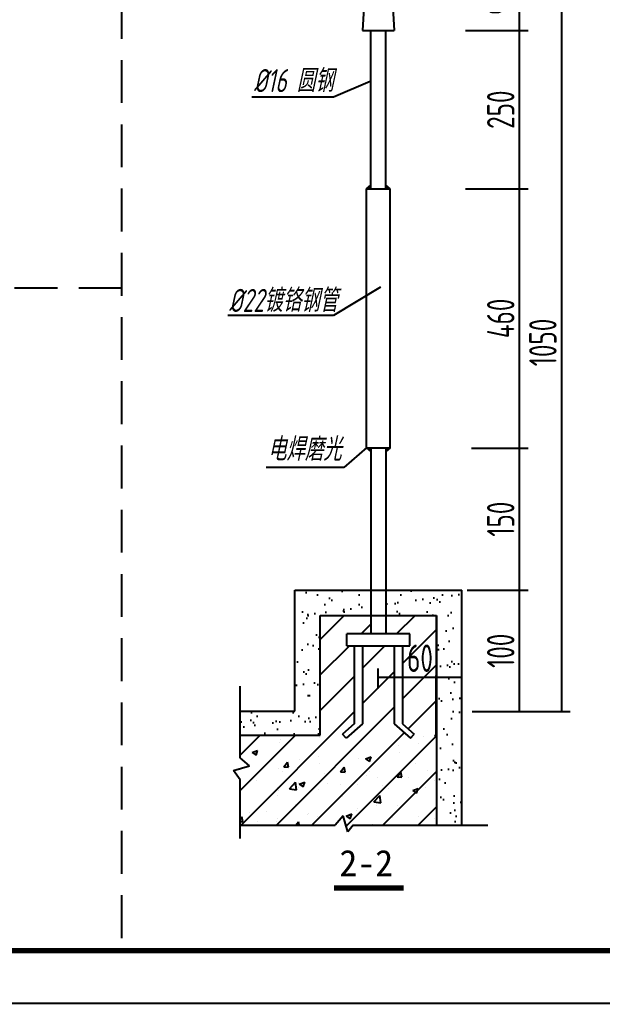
# Model space of a CAD drawing. Header units: millimetres. Extents: x -807114 to 146922, y -468455 to -61603.
# Drawn here: x 51285 to 58091, y -238672 to -227187 of the extents above; entities that cross this region are included whole.
import ezdxf

# ---------------------------------------------------------------- set-up
doc = ezdxf.new("R2010")
doc.units = ezdxf.units.MM
doc.header["$LTSCALE"] = 1000
doc.linetypes.add('HIDDENX2', pattern=[0.75, 0.5, -0.25])
for name, color, linetype in [('0-hatch', 8, 'Continuous'), ('2-OTHER', 7, 'Continuous'), ('AXIS', 3, 'Continuous'), ('PUB_DIM', 3, 'Continuous'), ('PUB_TEXT', 3, 'Continuous'), ('PUB_TITLE', 4, 'Continuous'), ('WALL', 9, 'Continuous')]:
    doc.layers.add(name, color=color, linetype=linetype)
doc.styles.add('DIM_FONT', font='tssdeng.shx', dxfattribs={"width": 0.7, "bigfont": 'tssdchn.shx'})
doc.styles.add('TEXT', font='gbeitc.shx', dxfattribs={"width": 0.85, "bigfont": 'hztxt.shx'})
doc.styles.add('宋体', font='simsun.ttc', dxfattribs={"width": 0.8})
doc.dimstyles.new('DIMN80', dxfattribs={"dimscale": 0.8, "dimtxt": 220, "dimasz": 0.5, "dimexe": 125, "dimexo": 150, "dimgap": 75, "dimtad": 1, "dimdec": 0, "dimzin": 0, "dimdsep": 46, "dimtxsty": 'DIM_FONT', "dimblk": 'ARCHTICK', "dimcen": 0.09, "dimclrt": 7, "dimadec": 0, "dimazin": 0, "dimtfac": 1, "dimtdec": 0, "dimtix": 1, "dimtmove": 2, "dimatfit": 3, "dimfxl": 1, "dimtolj": 1, "dimtzin": 0, "dimarcsym": 0})

# ---------------------------------------------------------------- blocks, each defined once
blk = doc.blocks.new('_ArchTick')
at = {"color": 0, "linetype": 'ByBlock', "const_width": 0.15}
blk.add_lwpolyline([(-0.5, -0.5), (0.5, 0.5)], dxfattribs=at)
blk = doc.blocks.new('*D9871')
at = {"layer": 'AXIS', "color": 0, "lineweight": -2}
for p, q in [((56513, -227314), (57224, -227314)), ((57124, -229161), (57124, -227314)), ((56493, -229161), (57224, -229161))]:
    blk.add_line(p, q, dxfattribs=at)
at = {"layer": 'Defpoints', "color": 0}
for p in [(56393, -227314), (57124, -227314), (56373, -229161)]:
    blk.add_point(p, dxfattribs=at)
at = {"layer": 'AXIS', "color": 0, "linetype": 'ByBlock', "lineweight": -2, "xscale": 0.4, "yscale": 0.4, "zscale": 0.4}
for p, rotation in [((57124, -227314), 90), ((57124, -229161), 270)]:
    blk.add_blockref('_ArchTick', p, dxfattribs=dict(at, rotation=rotation))
at = {"layer": 'AXIS', "color": 7, "insert": (56904, -228238), "char_height": 320, "attachment_point": 5, "rotation": 90, "style": 'DIM_FONT'}
blk.add_mtext('\\A1;250', dxfattribs=at)
blk = doc.blocks.new('*D9872')
at = {"layer": 'AXIS', "color": 0, "lineweight": -2}
for p, q in [((56513, -226650), (57224, -226650)), ((57124, -227314), (57124, -226650)), ((56493, -227314), (57224, -227314))]:
    blk.add_line(p, q, dxfattribs=at)
at = {"layer": 'Defpoints', "color": 0}
for p in [(56393, -226650), (57124, -226650), (56373, -227314)]:
    blk.add_point(p, dxfattribs=at)
at = {"layer": 'AXIS', "color": 0, "linetype": 'ByBlock', "lineweight": -2, "xscale": 0.4, "yscale": 0.4, "zscale": 0.4}
for p, rotation in [((57124, -226650), 90), ((57124, -227314), 270)]:
    blk.add_blockref('_ArchTick', p, dxfattribs=dict(at, rotation=rotation))
at = {"layer": 'AXIS', "color": 7, "insert": (56904, -226982), "char_height": 320, "attachment_point": 5, "rotation": 90, "style": 'DIM_FONT'}
blk.add_mtext('\\A1;90', dxfattribs=at)
blk = doc.blocks.new('*X9792')
at = {"color": 0}
for p, q in [((-564418, -220416), (-564418, -220416)), ((-564417, -220416), (-564417, -220416)), ((-564417, -220421), (-564417, -220421)), ((-564417, -220427), (-564417, -220427)), ((-564415, -220428), (-564415, -220428)), ((-564412, -220426), (-564412, -220426)), ((-564412, -220431), (-564412, -220431)), ((-564410, -220422), (-564410, -220422)), ((-564410, -220433), (-564410, -220433)), ((-564407, -220427), (-564407, -220427)), ((-564406, -220431), (-564406, -220431)), ((-564405, -220423), (-564405, -220423)), ((-564405, -220432), (-564405, -220432)), ((-564404, -220426), (-564404, -220426)), ((-564402, -220416), (-564402, -220416)), ((-564402, -220425), (-564402, -220425)), ((-564402, -220427), (-564402, -220427)), ((-564401, -220415), (-564401, -220415)), ((-564399, -220416), (-564399, -220416)), ((-564399, -220426), (-564399, -220426)), ((-564398, -220416), (-564398, -220416)), ((-564394, -220421), (-564394, -220421)), ((-564394, -220421), (-564394, -220421)), ((-564394, -220433), (-564394, -220433)), ((-564393, -220431), (-564393, -220431)), ((-564391, -220425), (-564391, -220425)), ((-564388, -220424), (-564388, -220424)), ((-564388, -220426), (-564388, -220426)), ((-564387, -220416), (-564387, -220416)), ((-564387, -220427), (-564387, -220427)), ((-564386, -220423), (-564386, -220423)), ((-564386, -220427), (-564386, -220427)), ((-564384, -220425), (-564384, -220425)), ((-564383, -220424), (-564383, -220424)), ((-564382, -220432), (-564382, -220432)), ((-564380, -220416), (-564380, -220416)), ((-564378, -220421), (-564378, -220421)), ((-564378, -220432), (-564378, -220432)), ((-564376, -220415), (-564376, -220415)), ((-564375, -220423), (-564375, -220423)), ((-564375, -220431), (-564375, -220431)), ((-564371, -220415), (-564371, -220415)), ((-564371, -220422), (-564371, -220422)), ((-564370, -220421), (-564370, -220421)), ((-564370, -220427), (-564370, -220427)), ((-564369, -220422), (-564369, -220422)), ((-564368, -220423), (-564368, -220423)), ((-564367, -220422), (-564367, -220422)), ((-564365, -220425), (-564365, -220425)), ((-564364, -220427), (-564364, -220427)), ((-564363, -220421), (-564363, -220421)), ((-564363, -220433), (-564363, -220433)), ((-564361, -220416), (-564361, -220416)), ((-564358, -220420), (-564358, -220420)), ((-564358, -220432), (-564358, -220432)), ((-564357, -220433), (-564357, -220433)), ((-564356, -220431), (-564356, -220431)), ((-564355, -220415), (-564355, -220415)), ((-564355, -220420), (-564355, -220420)), ((-564355, -220426), (-564355, -220426)), ((-564352, -220416), (-564352, -220416)), ((-564351, -220417), (-564351, -220417)), ((-564350, -220419), (-564350, -220419)), ((-564349, -220423), (-564349, -220423)), ((-564347, -220420), (-564347, -220420)), ((-564346, -220421), (-564346, -220421)), ((-564346, -220425), (-564346, -220425)), ((-564346, -220432), (-564346, -220432)), ((-564342, -220416), (-564342, -220416)), ((-564342, -220418), (-564342, -220418)), ((-564340, -220415), (-564340, -220415)), ((-564340, -220427), (-564340, -220427)), ((-564339, -220418), (-564339, -220418)), ((-564339, -220426), (-564339, -220426)), ((-564339, -220428), (-564339, -220428)), ((-564337, -220431), (-564337, -220431)), ((-564337, -220433), (-564337, -220433)), ((-564334, -220417), (-564334, -220417)), ((-564334, -220433), (-564334, -220433)), ((-564334, -220433), (-564334, -220433)), ((-564331, -220420), (-564331, -220420)), ((-564331, -220432), (-564331, -220432)), ((-564330, -220423), (-564330, -220423)), ((-564329, -220432), (-564329, -220432)), ((-564328, -220416), (-564328, -220416)), ((-564328, -220425), (-564328, -220425)), ((-564326, -220416), (-564326, -220416)), ((-564323, -220414), (-564323, -220414)), ((-564323, -220416), (-564323, -220416)), ((-564323, -220416), (-564323, -220416)), ((-564323, -220426), (-564323, -220426)), ((-564322, -220422), (-564322, -220422)), ((-564321, -220423), (-564321, -220423)), ((-564321, -220431), (-564321, -220431)), ((-564319, -220431), (-564319, -220431)), ((-564318, -220415), (-564318, -220415)), ((-564317, -220431), (-564317, -220431)), ((-564316, -220420), (-564316, -220420)), ((-564316, -220427), (-564316, -220427)), ((-564315, -220432), (-564315, -220432)), ((-564313, -220430), (-564313, -220430)), ((-564312, -220423), (-564312, -220423)), ((-564310, -220433), (-564310, -220433)), ((-564309, -220425), (-564309, -220425)), ((-564307, -220426), (-564307, -220426)), ((-564305, -220416), (-564305, -220416)), ((-564304, -220416), (-564304, -220416)), ((-564304, -220429), (-564304, -220429)), ((-564303, -220417), (-564303, -220417)), ((-564301, -220429), (-564301, -220429)), ((-564300, -220420), (-564300, -220420)), ((-564297, -220422), (-564297, -220422)), ((-564286, -220416), (-564286, -220416)), ((-564418, -220442), (-564418, -220442)), ((-564418, -220464), (-564418, -220464)), ((-564418, -220499), (-564418, -220499)), ((-564417, -220439), (-564417, -220439)), ((-564417, -220444), (-564417, -220444)), ((-564417, -220450), (-564417, -220450)), ((-564417, -220465), (-564417, -220465)), ((-564417, -220487), (-564417, -220487)), ((-564417, -220490), (-564417, -220490)), ((-564417, -220509), (-564417, -220509)), ((-564416, -220440), (-564416, -220440)), ((-564416, -220462), (-564416, -220462)), ((-564416, -220474), (-564416, -220474)), ((-564416, -220476), (-564416, -220476)), ((-564416, -220485), (-564416, -220485)), ((-564416, -220500), (-564416, -220500)), ((-564416, -220510), (-564416, -220510)), ((-564415, -220474), (-564415, -220474)), ((-564415, -220497), (-564415, -220497)), ((-564415, -220508), (-564415, -220508)), ((-564414, -220443), (-564414, -220443)), ((-564414, -220453), (-564414, -220453)), ((-564414, -220490), (-564414, -220490)), ((-564414, -220520), (-564414, -220520)), ((-564414, -220521), (-564414, -220521)), ((-564413, -220514), (-564413, -220514)), ((-564412, -220448), (-564412, -220448)), ((-564412, -220459), (-564412, -220459)), ((-564411, -220449), (-564411, -220449)), ((-564411, -220455), (-564411, -220455)), ((-564411, -220470), (-564411, -220470)), ((-564411, -220491), (-564411, -220491)), ((-564411, -220492), (-564411, -220492)), ((-564411, -220505), (-564411, -220505)), ((-564411, -220515), (-564411, -220515)), ((-564411, -220515), (-564411, -220515)), ((-564410, -220493), (-564410, -220493)), ((-564409, -220443), (-564409, -220443)), ((-564409, -220445), (-564409, -220445)), ((-564409, -220456), (-564409, -220456)), ((-564409, -220458), (-564409, -220458)), ((-564409, -220468), (-564409, -220468)), ((-564409, -220468), (-564409, -220468)), ((-564409, -220489), (-564409, -220489)), ((-564408, -220480), (-564408, -220480)), ((-564408, -220491), (-564408, -220491)), ((-564408, -220503), (-564408, -220503)), ((-564408, -220505), (-564408, -220505)), ((-564407, -220446), (-564407, -220446)), ((-564407, -220470), (-564407, -220470)), ((-564407, -220514), (-564407, -220514)), ((-564406, -220454), (-564406, -220454)), ((-564406, -220473), (-564406, -220473)), ((-564406, -220506), (-564406, -220506)), ((-564406, -220520), (-564406, -220520)), ((-564405, -220476), (-564405, -220476)), ((-564405, -220498), (-564405, -220498)), ((-564405, -220520), (-564405, -220520)), ((-564404, -220458), (-564404, -220458)), ((-564404, -220477), (-564404, -220477)), ((-564404, -220483), (-564404, -220483)), ((-564403, -220473), (-564403, -220473)), ((-564403, -220504), (-564403, -220504)), ((-564402, -220461), (-564402, -220461)), ((-564402, -220485), (-564402, -220485)), ((-564401, -220439), (-564401, -220439)), ((-564401, -220442), (-564401, -220442)), ((-564401, -220450), (-564401, -220450)), ((-564401, -220462), (-564401, -220462)), ((-564401, -220488), (-564401, -220488)), ((-564400, -220437), (-564400, -220437)), ((-564400, -220438), (-564400, -220438)), ((-564400, -220459), (-564400, -220459)), ((-564400, -220473), (-564400, -220473)), ((-564400, -220485), (-564400, -220485)), ((-564400, -220496), (-564400, -220496)), ((-564399, -220460), (-564399, -220460)), ((-564399, -220482), (-564399, -220482)), ((-564399, -220499), (-564399, -220499)), ((-564399, -220504), (-564399, -220504)), ((-564399, -220508), (-564399, -220508)), ((-564398, -220440), (-564398, -220440)), ((-564398, -220441), (-564398, -220441)), ((-564398, -220472), (-564398, -220472)), ((-564398, -220488), (-564398, -220488)), ((-564398, -220505), (-564398, -220505)), ((-564397, -220476), (-564397, -220476)), ((-564397, -220500), (-564397, -220500)), ((-564396, -220456), (-564396, -220456)), ((-564395, -220453), (-564395, -220453)), ((-564395, -220503), (-564395, -220503)), ((-564394, -220443), (-564394, -220443)), ((-564393, -220441), (-564393, -220441)), ((-564393, -220444), (-564393, -220444)), ((-564393, -220444), (-564393, -220444)), ((-564393, -220455), (-564393, -220455)), ((-564393, -220456), (-564393, -220456)), ((-564393, -220456), (-564393, -220456)), ((-564393, -220465), (-564393, -220465)), ((-564393, -220467), (-564393, -220467)), ((-564393, -220487), (-564393, -220487)), ((-564393, -220487), (-564393, -220487)), ((-564393, -220491), (-564393, -220491)), ((-564393, -220509), (-564393, -220509)), ((-564392, -220479), (-564392, -220479)), ((-564392, -220488), (-564392, -220488)), ((-564392, -220490), (-564392, -220490)), ((-564392, -220503), (-564392, -220503)), ((-564391, -220502), (-564391, -220502)), ((-564390, -220468), (-564390, -220468)), ((-564390, -220471), (-564390, -220471)), ((-564389, -220446), (-564389, -220446)), ((-564388, -220448), (-564388, -220448)), ((-564388, -220455), (-564388, -220455)), ((-564388, -220470), (-564388, -220470)), ((-564387, -220470), (-564387, -220470)), ((-564387, -220471), (-564387, -220471)), ((-564387, -220493), (-564387, -220493)), ((-564387, -220502), (-564387, -220502)), ((-564386, -220439), (-564386, -220439)), ((-564386, -220450), (-564386, -220450)), ((-564386, -220471), (-564386, -220471)), ((-564386, -220483), (-564386, -220483)), ((-564385, -220440), (-564385, -220440)), ((-564385, -220462), (-564385, -220462)), ((-564385, -220473), (-564385, -220473)), ((-564385, -220485), (-564385, -220485)), ((-564385, -220486), (-564385, -220486)), ((-564384, -220461), (-564384, -220461)), ((-564384, -220497), (-564384, -220497)), ((-564383, -220485), (-564383, -220485)), ((-564382, -220439), (-564382, -220439)), ((-564382, -220454), (-564382, -220454)), ((-564382, -220470), (-564382, -220470)), ((-564382, -220486), (-564382, -220486)), ((-564381, -220438), (-564381, -220438)), ((-564381, -220455), (-564381, -220455)), ((-564381, -220476), (-564381, -220476)), ((-564381, -220498), (-564381, -220498)), ((-564381, -220498), (-564381, -220498)), ((-564380, -220454), (-564380, -220454)), ((-564379, -220440), (-564379, -220440)), ((-564379, -220476), (-564379, -220476)), ((-564378, -220444), (-564378, -220444)), ((-564377, -220438), (-564377, -220438)), ((-564377, -220453), (-564377, -220453)), ((-564377, -220454), (-564377, -220454)), ((-564377, -220456), (-564377, -220456)), ((-564377, -220467), (-564377, -220467)), ((-564377, -220485), (-564377, -220485)), ((-564376, -220437), (-564376, -220437)), ((-564376, -220479), (-564376, -220479)), ((-564376, -220490), (-564376, -220490)), ((-564375, -220438), (-564375, -220438)), ((-564375, -220460), (-564375, -220460)), ((-564375, -220482), (-564375, -220482)), ((-564374, -220455), (-564374, -220455)), ((-564374, -220469), (-564374, -220469)), ((-564374, -220483), (-564374, -220483)), ((-564374, -220491), (-564374, -220491)), ((-564372, -220453), (-564372, -220453)), ((-564372, -220468), (-564372, -220468)), ((-564371, -220469), (-564371, -220469)), ((-564370, -220438), (-564370, -220438)), ((-564370, -220443), (-564370, -220443)), ((-564370, -220446), (-564370, -220446)), ((-564369, -220437), (-564369, -220437)), ((-564369, -220450), (-564369, -220450)), ((-564369, -220461), (-564369, -220461)), ((-564369, -220465), (-564369, -220465)), ((-564369, -220470), (-564369, -220470)), ((-564369, -220473), (-564369, -220473)), ((-564369, -220484), (-564369, -220484)), ((-564369, -220488), (-564369, -220488)), ((-564368, -220466), (-564368, -220466)), ((-564368, -220484), (-564368, -220484)), ((-564367, -220483), (-564367, -220483)), ((-564366, -220437), (-564366, -220437)), ((-564366, -220468), (-564366, -220468)), ((-564365, -220461), (-564365, -220461)), ((-564365, -220484), (-564365, -220484)), ((-564364, -220449), (-564364, -220449)), ((-564364, -220485), (-564364, -220485)), ((-564363, -220438), (-564363, -220438)), ((-564363, -220450), (-564363, -220450)), ((-564363, -220452), (-564363, -220452)), ((-564363, -220471), (-564363, -220471)), ((-564362, -220444), (-564362, -220444)), ((-564362, -220456), (-564362, -220456)), ((-564361, -220436), (-564361, -220436)), ((-564361, -220467), (-564361, -220467)), ((-564361, -220479), (-564361, -220479)), ((-564360, -220440), (-564360, -220440)), ((-564360, -220452), (-564360, -220452)), ((-564360, -220476), (-564360, -220476)), ((-564358, -220453), (-564358, -220453)), ((-564358, -220467), (-564358, -220467)), ((-564357, -220454), (-564357, -220454)), ((-564357, -220476), (-564357, -220476)), ((-564356, -220477), (-564356, -220477)), ((-564355, -220451), (-564355, -220451)), ((-564355, -220455), (-564355, -220455)), ((-564355, -220467), (-564355, -220467)), ((-564354, -220438), (-564354, -220438)), ((-564354, -220449), (-564354, -220449)), ((-564353, -220435), (-564353, -220435)), ((-564353, -220461), (-564353, -220461)), ((-564353, -220468), (-564353, -220468)), ((-564353, -220473), (-564353, -220473)), ((-564352, -220438), (-564352, -220438)), ((-564351, -220446), (-564351, -220446)), ((-564351, -220460), (-564351, -220460)), ((-564351, -220470), (-564351, -220470)), ((-564350, -220435), (-564350, -220435)), ((-564350, -220461), (-564350, -220461)), ((-564350, -220466), (-564350, -220466)), ((-564347, -220450), (-564347, -220450)), ((-564346, -220443), (-564346, -220443)), ((-564346, -220444), (-564346, -220444)), ((-564346, -220455), (-564346, -220455)), ((-564346, -220461), (-564346, -220461)), ((-564345, -220434), (-564345, -220434)), ((-564345, -220444), (-564345, -220444)), ((-564345, -220466), (-564345, -220466)), ((-564345, -220467), (-564345, -220467)), ((-564344, -220438), (-564344, -220438)), ((-564344, -220450), (-564344, -220450)), ((-564342, -220440), (-564342, -220440)), ((-564342, -220465), (-564342, -220465)), ((-564339, -220438), (-564339, -220438)), ((-564339, -220449), (-564339, -220449)), ((-564339, -220449), (-564339, -220449)), ((-564339, -220453), (-564339, -220453)), ((-564338, -220450), (-564338, -220450)), ((-564338, -220461), (-564338, -220461)), ((-564337, -220455), (-564337, -220455)), ((-564333, -220455), (-564333, -220455)), ((-564332, -220446), (-564332, -220446)), ((-564332, -220456), (-564332, -220456)), ((-564331, -220448), (-564331, -220448)), ((-564330, -220443), (-564330, -220443)), ((-564330, -220455), (-564330, -220455)), ((-564328, -220438), (-564328, -220438)), ((-564328, -220448), (-564328, -220448)), ((-564326, -220439), (-564326, -220439)), ((-564325, -220438), (-564325, -220438)), ((-564323, -220437), (-564323, -220437)), ((-564323, -220440), (-564323, -220440)), ((-564323, -220447), (-564323, -220447)), ((-564321, -220444), (-564321, -220444)), ((-564308, -220434), (-564308, -220434))]:
    blk.add_line(p, q, dxfattribs=at)
blk = doc.blocks.new('*D9873')
at = {"layer": 'AXIS', "color": 0, "lineweight": -2}
for p, q in [((56563, -233850), (57224, -233850)), ((57124, -235263), (57124, -233850)), ((56753, -235263), (57224, -235263))]:
    blk.add_line(p, q, dxfattribs=at)
at = {"layer": 'Defpoints', "color": 0}
for p in [(56443, -233850), (57124, -233850), (56633, -235263)]:
    blk.add_point(p, dxfattribs=at)
at = {"layer": 'AXIS', "color": 0, "linetype": 'ByBlock', "lineweight": -2, "xscale": 0.4, "yscale": 0.4, "zscale": 0.4}
for p, rotation in [((57124, -233850), 90), ((57124, -235263), 270)]:
    blk.add_blockref('_ArchTick', p, dxfattribs=dict(at, rotation=rotation))
at = {"layer": 'AXIS', "color": 7, "insert": (56904, -234556), "char_height": 320, "attachment_point": 5, "rotation": 90, "style": 'DIM_FONT'}
blk.add_mtext('\\A1;100', dxfattribs=at)
blk = doc.blocks.new('*D9874')
at = {"layer": 'AXIS', "color": 0, "lineweight": -2}
for p, q in [((55474, -234997), (55474, -234763)), ((55474, -234863), (56449, -234863)), ((56449, -234914), (56449, -234763))]:
    blk.add_line(p, q, dxfattribs=at)
at = {"layer": 'Defpoints', "color": 0}
for p in [(56449, -234863), (56449, -235034), (55474, -235117)]:
    blk.add_point(p, dxfattribs=at)
at = {"layer": 'AXIS', "color": 0, "linetype": 'ByBlock', "lineweight": -2, "xscale": 0.4, "yscale": 0.4, "zscale": 0.4, "rotation": 180}
blk.add_blockref('_ArchTick', (55474, -234863), dxfattribs=at)
at = {"layer": 'AXIS', "color": 0, "linetype": 'ByBlock', "lineweight": -2, "xscale": 0.4, "yscale": 0.4, "zscale": 0.4}
blk.add_blockref('_ArchTick', (56449, -234863), dxfattribs=at)
at = {"layer": 'AXIS', "color": 7, "insert": (55961, -234643), "char_height": 320, "attachment_point": 5, "style": 'DIM_FONT'}
blk.add_mtext('\\A1;60', dxfattribs=at)
blk = doc.blocks.new('*D9875')
at = {"layer": 'AXIS', "color": 0, "lineweight": -2}
for p, q in [((56563, -232189), (57224, -232189)), ((57124, -233849), (57124, -232189)), ((56513, -233849), (57224, -233849))]:
    blk.add_line(p, q, dxfattribs=at)
at = {"layer": 'Defpoints', "color": 0}
for p in [(56443, -232189), (57124, -232189), (56393, -233849)]:
    blk.add_point(p, dxfattribs=at)
at = {"layer": 'AXIS', "color": 0, "linetype": 'ByBlock', "lineweight": -2, "xscale": 0.4, "yscale": 0.4, "zscale": 0.4}
for p, rotation in [((57124, -232189), 90), ((57124, -233849), 270)]:
    blk.add_blockref('_ArchTick', p, dxfattribs=dict(at, rotation=rotation))
at = {"layer": 'AXIS', "color": 7, "insert": (56904, -233019), "char_height": 320, "attachment_point": 5, "rotation": 90, "style": 'DIM_FONT'}
blk.add_mtext('\\A1;150', dxfattribs=at)
blk = doc.blocks.new('*D9876')
at = {"layer": 'AXIS', "color": 0, "lineweight": -2}
for p, q in [((56569, -226650), (57716, -226650)), ((57616, -235263), (57616, -226650)), ((56569, -235263), (57716, -235263))]:
    blk.add_line(p, q, dxfattribs=at)
at = {"layer": 'Defpoints', "color": 0}
for p in [(56449, -226650), (57616, -226650), (56449, -235263)]:
    blk.add_point(p, dxfattribs=at)
at = {"layer": 'AXIS', "color": 0, "linetype": 'ByBlock', "lineweight": -2, "xscale": 0.4, "yscale": 0.4, "zscale": 0.4}
for p, rotation in [((57616, -226650), 90), ((57616, -235263), 270)]:
    blk.add_blockref('_ArchTick', p, dxfattribs=dict(at, rotation=rotation))
at = {"layer": 'AXIS', "color": 7, "insert": (57396, -230956), "char_height": 320, "attachment_point": 5, "rotation": 90, "style": 'DIM_FONT'}
blk.add_mtext('\\A1;1050', dxfattribs=at)
blk = doc.blocks.new('*D9877')
at = {"layer": 'AXIS', "color": 0, "lineweight": -2}
for p, q in [((56493, -229161), (57224, -229161)), ((57124, -232189), (57124, -229161)), ((56563, -232189), (57224, -232189))]:
    blk.add_line(p, q, dxfattribs=at)
at = {"layer": 'Defpoints', "color": 0}
for p in [(56373, -229161), (57124, -229161), (56443, -232189)]:
    blk.add_point(p, dxfattribs=at)
at = {"layer": 'AXIS', "color": 0, "linetype": 'ByBlock', "lineweight": -2, "xscale": 0.4, "yscale": 0.4, "zscale": 0.4}
for p, rotation in [((57124, -229161), 90), ((57124, -232189), 270)]:
    blk.add_blockref('_ArchTick', p, dxfattribs=dict(at, rotation=rotation))
at = {"layer": 'AXIS', "color": 7, "insert": (56904, -230675), "char_height": 320, "attachment_point": 5, "rotation": 90, "style": 'DIM_FONT'}
blk.add_mtext('\\A1;460', dxfattribs=at)
blk = doc.blocks.new('*X9798')
at = {"color": 0}
for p, q in [((-568162, -228821), (-568162, -228821)), ((-566908, -228732), (-566908, -228732)), ((-563618, -228717), (-563618, -228717)), ((-563286, -228664), (-563240, -228695)), ((-563240, -228695), (-563230, -228664)), ((-569058, -229217), (-568883, -229150)), ((-568933, -229301), (-568883, -229150)), ((-568191, -228908), (-568191, -228908)), ((-564418, -229012), (-564418, -229012)), ((-563792, -228929), (-563792, -228929)), ((-569058, -229217), (-568933, -229301)), ((-567570, -229426), (-567570, -229426)), ((-566944, -229344), (-566944, -229344)), ((-565997, -229219), (-565997, -229219)), ((-565675, -229404), (-565675, -229404)), ((-565465, -229418), (-565290, -229350)), ((-565465, -229418), (-565340, -229501)), ((-565341, -229501), (-565290, -229350)), ((-564377, -229217), (-564377, -229217)), ((-569444, -229768), (-569444, -229768)), ((-569149, -229634), (-569149, -229634)), ((-568222, -229740), (-568222, -229740)), ((-568051, -229672), (-567931, -229528)), ((-568051, -229672), (-567902, -229685)), ((-567902, -229685), (-567931, -229528)), ((-566938, -229564), (-566938, -229564)), ((-566258, -229829), (-566138, -229685)), ((-566109, -229841), (-566138, -229685)), ((-563892, -229562), (-563892, -229562)), ((-569520, -229928), (-569520, -229928)), ((-568109, -229825), (-568109, -229825)), ((-566808, -230062), (-566808, -230062)), ((-566774, -229881), (-566774, -229881)), ((-566258, -229829), (-566109, -229842)), ((-565440, -229938), (-565440, -229938)), ((-565350, -229812), (-565350, -229812)), ((-565076, -229998), (-565076, -229998)), ((-564465, -229986), (-564345, -229842)), ((-564465, -229986), (-564316, -229999)), ((-564450, -229915), (-564450, -229915)), ((-564407, -230049), (-564407, -230049)), ((-564316, -229998), (-564345, -229842)), ((-564105, -229994), (-564105, -229994)), ((-563503, -229791), (-563503, -229791)), ((-568916, -230104), (-568916, -230104)), ((-568266, -230313), (-568266, -230313)), ((-567874, -230365), (-567680, -230162)), ((-567874, -230365), (-567652, -230399)), ((-567652, -230399), (-567680, -230161)), ((-567602, -230330), (-567602, -230330)), ((-567582, -230161), (-567582, -230161)), ((-567565, -230224), (-567390, -230157)), ((-567565, -230224), (-567441, -230308)), ((-567441, -230307), (-567390, -230156)), ((-566968, -230396), (-566968, -230396)), ((-566655, -230205), (-566655, -230205)), ((-566247, -230217), (-566247, -230217)), ((-565706, -230236), (-565706, -230236)), ((-564913, -230273), (-564913, -230273)), ((-564751, -230361), (-564751, -230361)), ((-563972, -230424), (-563797, -230357)), ((-563848, -230508), (-563798, -230356)), ((-563578, -230330), (-563578, -230330)), ((-563293, -230111), (-563293, -230111)), ((-568252, -230572), (-568252, -230572)), ((-568227, -230413), (-568227, -230413)), ((-566209, -230611), (-566209, -230611)), ((-565206, -230778), (-565011, -230576)), ((-564984, -230813), (-565012, -230575)), ((-563972, -230424), (-563848, -230508)), ((-567667, -230862), (-567667, -230862)), ((-565734, -230984), (-565734, -230984)), ((-565206, -230778), (-564984, -230813)), ((-565108, -230901), (-565108, -230901)), ((-564438, -230881), (-564438, -230881)), ((-564161, -230777), (-564161, -230777)), ((-569437, -231323), (-569377, -231252)), ((-569348, -231408), (-569377, -231251)), ((-569125, -231112), (-569125, -231112)), ((-568606, -231096), (-568606, -231096)), ((-568259, -231316), (-568259, -231316)), ((-567312, -231192), (-567312, -231192)), ((-567272, -231152), (-567272, -231152)), ((-566999, -231229), (-566999, -231229)), ((-566073, -231230), (-565898, -231163)), ((-566073, -231230), (-565949, -231314)), ((-565949, -231314), (-565898, -231163)), ((-565937, -231208), (-565937, -231208)), ((-565736, -231069), (-565736, -231069)), ((-564603, -231265), (-564603, -231265)), ((-563796, -231236), (-563796, -231236)), ((-563268, -231321), (-563268, -231321)), ((-569437, -231401), (-569348, -231409)), ((-568885, -231399), (-568885, -231399)), ((-568282, -231405), (-568282, -231405)), ((-567672, -231514), (-567584, -231409)), ((-567565, -231514), (-567584, -231408)), ((-565254, -231486), (-565254, -231486))]:
    blk.add_line(p, q, dxfattribs=at)

msp = doc.modelspace()

# ---------------------------------------------------------------- hatches: boundary and pattern name
at = {"layer": '0-hatch'}
h = msp.add_hatch(dxfattribs=at)
h.set_pattern_fill('AR-SAND', color=256, scale=6.148093, style=0)
h.set_pattern_definition([(37.5, (-101122.47, -293859.04), (-9.83714, 300.8958), [0, -237.36556, 0, -265.47464, 0, -253.76252]), (7.5, (-101122.47, -293859.04), (276.3711, 440.7107), [0, -128.05247, 0, -213.94133, 0, -81.9848]), (327.5, (-101314.54, -293859.04), (486.30944, 0.8836), [0, -78.08078, 0, -281.0908, 0, -366.97965]), (317.5, (-101314.54, -293859.04), (469.4416, 137.059), [0, -39.0404, 0, -184.27063, 0, -210.8181])])
h.paths.add_polyline_path([(54500.4, -235262.6), (53859.4, -235262.6), (53859.4, -235539.3), (54795.5, -235539.3), (54795.5, -234143.7), (55385.9, -234143.7), (55385.9, -233848.6), (54500.4, -233848.6)])
h.paths.add_polyline_path([(56153.4, -234143.7), (56153.4, -236590.4), (56448.5, -236590.4), (56448.5, -234877.4, -0.4142136), (56434.1, -234863, -0.4142136), (56448.5, -234848.5), (56448.5, -233848.6), (55563, -233848.6), (55563, -234143.7)])
h = msp.add_hatch(dxfattribs=at)
h.set_pattern_fill('ANSI31', color=256, scale=92.22139, style=0)
h.set_pattern_definition([(45, (-101122.47, -293859.04), (-207.04293, 207.04293), [])])
h.paths.add_polyline_path([(55098.9, -235576.4), (55056.6, -235528.2), (55191.2, -235410), (55191.2, -234496.3), (55106, -234496.3), (55106, -234358.9), (55385.9, -234358.9), (55385.9, -234143.7), (54795.5, -234143.7), (54795.5, -235539.3), (53859.4, -235539.3), (53859.4, -235805.8), (53967.6, -235900.5), (53781.4, -235954.6), (53859.4, -236062.8), (53859.4, -236590.4), (54969, -236590.4), (55063.7, -236482.2), (55117.8, -236668.3), (55180.5, -236590.4), (56153.4, -236590.4), (56153.4, -235539.3), (56149.2, -235539.3), (56153.4, -234143.7), (55563, -234143.7), (55563, -234358.9), (55842.9, -234358.9), (55842.9, -234496.3), (55757.7, -234496.3), (55757.7, -235410), (55892.4, -235528.2), (55850, -235576.4), (55660.3, -235410), (55660.3, -234496.3), (55288.6, -234496.3), (55288.6, -235410)])

# ---------------------------------------------------------------- linework, layer by layer
at = {"color": 252, "linetype": 'HIDDENX2'}
for p, q in [((52475.7, -213409.7), (52475.7, -238056.1)), ((52475.7, -230322.2), (40572.3, -230322.2))]:
    msp.add_line(p, q, dxfattribs=at)
at = {"layer": '2-OTHER'}
for p, q in [((55326.9, -226650.1), (55290, -227314.1)), ((55622, -226650.1), (55658.9, -227314.1)), ((55290, -227314.1), (55658.9, -227314.1)), ((55385.9, -229160.9), (55385.9, -227314.1)), ((55563, -229160.9), (55563, -227314.1)), ((55336.1, -229161.5), (55385.9, -229117.9)), ((55612.8, -229161.5), (55563, -229117.9)), ((55336.1, -229160.9), (55612.8, -229160.9)), ((55336.1, -232185.8), (55336.1, -229160.9)), ((55612.8, -232185.8), (55612.8, -229160.9)), ((55336.1, -232185.8), (55612.8, -232185.8)), ((55336.1, -232185.8), (55385.9, -232229.3)), ((55385.9, -232188.6), (55385.9, -234358.9)), ((55612.8, -232185.8), (55563, -232229.3)), ((55563, -232188.6), (55563, -234358.9)), ((54500.4, -235262.6), (54500.4, -233848.6)), ((54500.4, -233848.6), (56448.5, -233848.6)), ((56448.5, -236590.4), (56448.5, -233848.6)), ((56149.2, -235539.3), (56153.4, -234143.7)), ((55106, -234496.3), (55106, -234358.9)), ((55842.9, -234358.9), (55106, -234358.9)), ((55842.9, -234496.3), (55842.9, -234358.9)), ((55106, -234496.3), (55842.9, -234496.3)), ((55191.2, -234496.3), (55191.2, -235410)), ((55288.6, -234496.3), (55288.6, -235410)), ((55660.3, -234496.3), (55660.3, -235410)), ((55757.7, -234496.3), (55757.7, -235410)), ((53859.4, -235805.8), (53859.4, -234967.3)), ((53859.4, -235262.6), (54500.4, -235262.6)), ((55191.2, -235410), (55056.6, -235528.2)), ((55288.6, -235410), (55098.9, -235576.4)), ((55660.3, -235410), (55850, -235576.4)), ((55757.7, -235410), (55892.4, -235528.2)), ((55098.9, -235576.4), (55056.6, -235528.2)), ((55850, -235576.4), (55892.4, -235528.2)), ((56149.2, -235539.3), (56153.4, -235539.3)), ((53781.4, -235954.6), (53967.6, -235900.5)), ((53967.6, -235900.5), (53859.4, -235805.8)), ((53859.4, -236062.8), (53781.4, -235954.6)), ((53859.4, -236747.9), (53859.4, -236062.8)), ((53859.4, -236590.4), (54969, -236590.4)), ((55063.7, -236482.2), (54969, -236590.4)), ((55117.8, -236668.3), (55063.7, -236482.2)), ((55180.5, -236590.4), (55117.8, -236668.3)), ((55180.5, -236590.4), (56752, -236590.4))]:
    msp.add_line(p, q, dxfattribs=at)
at = {"layer": 'PUB_DIM'}
for p, q in [((55380.1, -227907.9), (54950.6, -228093.3)), ((54950.6, -228093.3), (53994.9, -228093.3)), ((55500, -230309.6), (54950.6, -230642.1)), ((54950.6, -230642.1), (53717.3, -230642.1)), ((55338.1, -232182.7), (55070.9, -232414.9)), ((55070.9, -232414.9), (54164.1, -232414.9))]:
    msp.add_line(p, q, dxfattribs=at)
at = {"layer": 'PUB_DIM', "const_width": 61.5}
msp.add_lwpolyline([(54957.4, -237325.3), (55771.6, -237325.3)], dxfattribs=at)
at = {"layer": 'PUB_TITLE'}
for points in [[(39031.9, -238672.2), (75631.8, -238672.2), (75631.8, -212793.5), (39031.9, -212793.5)], [(40382.2, -238056.1), (75015.6, -238056.1), (75015.6, -213409.7), (40382.2, -213409.7)]]:
    msp.add_lwpolyline(points, close=True, dxfattribs=at)
at = {"layer": 'PUB_TITLE', "const_width": 61.6}
msp.add_lwpolyline([(40382.2, -238056.1), (75015.6, -238056.1), (75015.6, -213409.7), (40382.2, -213409.7)], close=True, dxfattribs=at)
at = {"layer": 'WALL'}
for p, q in [((54795.5, -234143.7), (56153.4, -234143.7)), ((54795.5, -235539.3), (54795.5, -234143.7)), ((56153.4, -234143.7), (56153.4, -236590.4)), ((53859.4, -235539.3), (54795.5, -235539.3))]:
    msp.add_line(p, q, dxfattribs=at)

# ---------------------------------------------------------------- block references
at = {"layer": '0-hatch', "xscale": 0.3688855602440108, "yscale": 0.3688855601545443, "zscale": 0.3688855601688589}
msp.add_blockref('*X9798', (263916.5, -151188.4), dxfattribs=at)
at = {"layer": '2-OTHER', "yscale": 0.3688855601545443, "zscale": 0.3688855601688589, "rotation": 180}
for p, xscale in [((-152819.9, -310469.1), 0.3688855602440108), ((263768.7, -310469.1), -0.3688855602440108)]:
    msp.add_blockref('*X9792', p, dxfattribs=dict(at, xscale=xscale))
at = {"layer": '2-OTHER', "yscale": 0.3688855601545443, "zscale": 0.3688855601688589}
for p, xscale in [((-152819.5, -150878.6), -0.3688855602440108), ((263769.1, -150878.6), 0.3688855602440108)]:
    msp.add_blockref('*X9792', p, dxfattribs=dict(at, xscale=xscale))

# ---------------------------------------------------------------- texts
at = {"layer": 'PUB_TEXT', "style": 'TEXT', "width": 0.8}
for s, p in [('%%C16 圆钢 ', (54018.9, -228033.2)), ('%%C22镀铬钢管', (53729.7, -230599.5)), ('电焊磨光', (54182.2, -232337.3))]:
    msp.add_text(s, height=268.98, dxfattribs=at).set_placement(p)
at = {"layer": 'PUB_TEXT', "style": '宋体'}
msp.add_text('2-2', height=307.4, dxfattribs=at).set_placement((55019.9, -237187.8))

# ---------------------------------------------------------------- dimensions: what is measured, and where the dimension line sits
at = {"layer": 'AXIS'}
for base, p1, p2, text, override, picture, middle in [((57123.8, -226650.1), (56373.3, -227314.1), (56393.2, -226650.1), '90', {"dimtxt": 400, "dimlfac": 0.25, "dimtxsty": 'DIM_FONT'}, '*D9872', (56903.8, -226982.1)), ((57615.8, -226650.1), (56448.5, -235262.6), (56448.5, -226650.1), '1050', {"dimtxt": 400, "dimlfac": 0.25, "dimtxsty": 'DIM_FONT'}, '*D9876', (57395.8, -230956.3)), ((57123.8, -227314.1), (56373.3, -229160.9), (56393.2, -227314.1), '250', {"dimtxt": 400, "dimlfac": 0.25, "dimtxsty": 'DIM_FONT'}, '*D9871', (56903.8, -228237.5)), ((57123.8, -229160.9), (56443, -232188.6), (56373.3, -229160.9), '460', {"dimtxt": 400, "dimlfac": 0.25, "dimtxsty": 'DIM_FONT'}, '*D9877', (56903.8, -230674.8)), ((57123.8, -232188.6), (56393.2, -233848.6), (56443, -232188.6), '150', {"dimtxt": 400, "dimlfac": 0.25, "dimtxsty": 'DIM_FONT'}, '*D9875', (56903.8, -233018.6)), ((57123.8, -233849.8), (56633, -235262.6), (56443, -233849.8), '100', {"dimtxt": 400, "dimlfac": 0.25}, '*D9873', (56903.8, -234556.2))]:
    dim = msp.add_linear_dim(base=base, p1=p1, p2=p2, angle=90, text=text, dimstyle='DIMN80', override=override, dxfattribs=at)
    dim.commit()
    dim.dimension.update_dxf_attribs({"geometry": picture, "text_midpoint": middle})
dim = msp.add_linear_dim(base=(56448.5, -234863), p1=(55474.5, -235117.2), p2=(56448.5, -235034.1), text='60', dimstyle='DIMN80', override={"dimtxt": 400, "dimlfac": 0.25, "dimtxsty": 'DIM_FONT'}, dxfattribs=at)
dim.commit()
dim.dimension.update_dxf_attribs({"geometry": '*D9874', "text_midpoint": (55961.5, -234643)})

doc.saveas('drawing.dxf')
